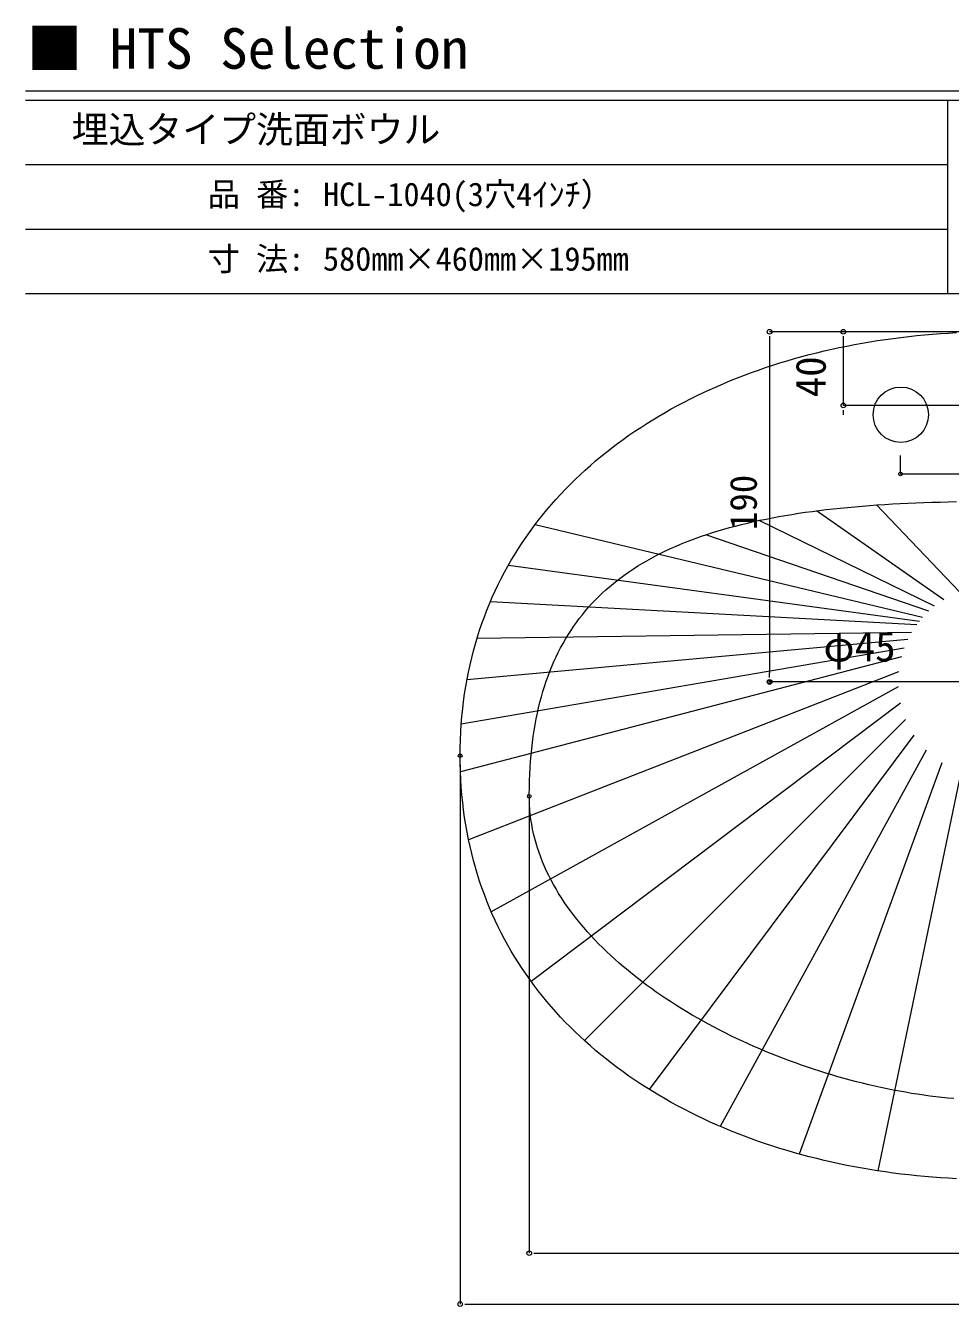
# Model space of a CAD drawing. Units: millimetres, scale not verified. Extents: x -1002 to 1010, y -687 to 676.
# Drawn here: x -1002 to -500, y -19 to 676 of the extents above; entities that cross this region are included whole.
import ezdxf
from ezdxf.enums import TextEntityAlignment as Align

# ---------------------------------------------------------------- set-up
doc = ezdxf.new("R2010")
doc.units = ezdxf.units.MM
doc.header["$LTSCALE"] = 5
doc.header["$PDMODE"] = 32
doc.header["$PDSIZE"] = 2
doc.layers.add('0-0', color=7, linetype='Continuous', lineweight=15)
doc.layers.add('F-0', color=7, linetype='Continuous', lineweight=15)
doc.styles.add('ＭＳ ゴシック', font='')
doc.styles.get('ＭＳ ゴシック').set_extended_font_data('MS Gothic')

# ---------------------------------------------------------------- blocks, each defined once
blk = doc.blocks.new('_DOT')
at = {"layer": '0-0'}
blk.add_line((-0.5, 0), (-1, 0), dxfattribs=at)
blk.add_circle((0, 0), 0.25, dxfattribs=at)
blk.add_circle((0, 0), 0.25, dxfattribs=at)
blk = doc.blocks.new('_DOT_19')
at = {"layer": '0-0'}
blk.add_line((-0.5, 0), (-1, 0), dxfattribs=at)
blk.add_circle((0, 0), 0.25, dxfattribs=at)
blk.add_circle((0, 0), 0.25, dxfattribs=at)

msp = doc.modelspace()

# ---------------------------------------------------------------- linework, layer by layer
at = {"layer": 'F-0'}
for p, q in [((1002.034, 640.036), (-1002.086, 640.036)), ((1002.034, 635.036), (-1002.086, 635.036)), ((-502.086, 635.036), (-502.086, 530.036)), ((-502.086, 600.036), (-1002.086, 600.036)), ((-502.086, 565.036), (-1002.086, 565.036)), ((1002.034, 530.036), (-1002.086, 530.036)), ((-481.387, 509.52), (-598.564, 509.52)), ((-598.564, 504.52), (-598.564, 324.52)), ((-558.564, 504.52), (-558.564, 469.52)), ((-481.387, 469.52), (-558.564, 469.52)), ((-527.544, 432.36), (-527.544, 442.364)), ((-527.544, 432.36), (-425.544, 432.36)), ((-481.387, 319.52), (-598.564, 319.52)), ((-766.387, 274.52), (-766.387, -17.975)), ((-728.887, 252.526), (-728.887, 9.622)), ((-723.887, 9.622), (-228.887, 9.622)), ((-761.387, -17.975), (-191.387, -17.975))]:
    msp.add_line(p, q, dxfattribs=at)
at = {"layer": 'F-0', "color": 8, "lineweight": 18}
for p, q in [((-504.041, 364.146), (-573.107, 412.369)), ((-495.545, 368.4), (-540.65, 415.53)), ((-515.532, 354.505), (-725.785, 404.778)), ((-509.053, 360.62), (-604.187, 407.151)), ((-512.164, 357.942), (-633.115, 399.376)), ((-740.213, 382.82), (-517.295, 352.426)), ((-518.772, 350.499), (-750.02, 362.967)), ((-523.589, 342.502), (-762.699, 320.693)), ((-521.561, 346.27), (-757.26, 343.044)), ((-525.559, 337.913), (-765.773, 296.633)), ((-527.083, 333.164), (-766.23, 270.825)), ((-528.59, 325.096), (-761.812, 233.829)), ((-528.823, 316.927), (-749.506, 194.867)), ((-527.603, 307.98), (-727.802, 156.971)), ((-524.762, 299.123), (-699.02, 124.997)), ((-520.238, 290.653), (-663.885, 98.49)), ((-513.705, 282.593), (-625.287, 78.377)), ((-505.18, 275.62), (-582.424, 63.401)), ((-494.906, 270.395), (-539.769, 54.303))]:
    msp.add_line(p, q, dxfattribs=at)
at = {"layer": 'F-0', "lineweight": 18}
for points in [[(-585.02, 494.912), (-581.035, 496.012), (-577.026, 497.082), (-572.993, 498.102), (-568.938, 499.082), (-564.86, 500.012), (-560.761, 500.902), (-556.641, 501.752), (-552.501, 502.552), (-548.341, 503.312), (-544.163, 504.032), (-539.966, 504.702), (-535.752, 505.332), (-531.521, 505.922), (-527.273, 506.462), (-523.011, 506.962), (-518.733, 507.412), (-514.441, 507.822), (-510.136, 508.192), (-505.818, 508.512), (-501.488, 508.782), (-497.146, 509.022)], [(-714.436, 418.532), (-711.916, 421.292), (-709.346, 424.002), (-706.726, 426.672), (-704.057, 429.302), (-701.34, 431.892), (-698.575, 434.442), (-695.764, 436.942), (-692.906, 439.412), (-690.002, 441.832), (-687.054, 444.212), (-684.061, 446.552), (-681.025, 448.852), (-677.946, 451.102), (-674.825, 453.312), (-671.662, 455.492), (-668.458, 457.622), (-665.214, 459.702), (-661.931, 461.752), (-658.608, 463.752), (-655.247, 465.722), (-651.849, 467.632), (-648.414, 469.512), (-644.943, 471.352), (-641.436, 473.142), (-637.894, 474.892), (-634.318, 476.602), (-630.708, 478.262), (-627.066, 479.882), (-623.391, 481.462), (-619.685, 483.002), (-615.948, 484.502), (-612.18, 485.952), (-608.384, 487.362), (-604.558, 488.722), (-600.704, 490.052), (-596.823, 491.332), (-592.914, 492.562), (-588.98, 493.762), (-585.02, 494.912)], [(-766.387, 279.522), (-766.349, 283.842), (-766.234, 288.122), (-766.043, 292.372), (-765.778, 296.572), (-765.438, 300.732), (-765.025, 304.862), (-764.539, 308.952), (-763.98, 312.992), (-763.35, 317.002), (-762.648, 320.972), (-761.877, 324.892), (-761.035, 328.782), (-760.125, 332.632), (-759.147, 336.442), (-758.1, 340.202), (-756.987, 343.932), (-755.808, 347.622), (-754.562, 351.272), (-753.252, 354.882), (-751.878, 358.442), (-750.44, 361.972), (-748.939, 365.462), (-747.376, 368.902), (-745.751, 372.312), (-744.065, 375.682), (-742.318, 379.002), (-740.513, 382.292), (-738.648, 385.532), (-736.725, 388.742), (-734.744, 391.902), (-732.707, 395.022), (-730.613, 398.102), (-728.463, 401.152), (-726.259, 404.152), (-724, 407.112), (-721.688, 410.022), (-719.323, 412.902), (-716.905, 415.742), (-714.436, 418.532)], [(-531.957, 416.082), (-527.749, 416.312), (-523.499, 416.522), (-519.207, 416.702), (-514.874, 416.872), (-510.5, 417.022), (-506.085, 417.142), (-501.628, 417.252), (-497.131, 417.342)], [(-662.674, 386.682), (-660.159, 388.032), (-657.599, 389.332), (-654.994, 390.612), (-652.344, 391.842), (-649.649, 393.052), (-646.909, 394.222), (-644.124, 395.352), (-641.295, 396.462), (-638.421, 397.522), (-635.503, 398.562), (-632.54, 399.572), (-629.533, 400.542), (-626.482, 401.482), (-623.387, 402.392), (-620.248, 403.272), (-617.065, 404.122), (-613.839, 404.932), (-610.568, 405.722), (-607.254, 406.482), (-603.896, 407.212), (-600.495, 407.912), (-597.051, 408.592), (-593.564, 409.232), (-590.033, 409.852), (-586.459, 410.442), (-582.842, 411.012), (-579.183, 411.542), (-575.48, 412.062), (-571.735, 412.542), (-567.948, 413.002), (-564.117, 413.442), (-560.245, 413.852), (-556.33, 414.242), (-552.373, 414.602), (-548.374, 414.942), (-544.332, 415.262), (-540.249, 415.562), (-536.124, 415.832), (-531.957, 416.082)], [(-724.523, 302.502), (-723.843, 305.532), (-723.114, 308.502), (-722.336, 311.432), (-721.509, 314.302), (-720.634, 317.132), (-719.711, 319.902), (-718.739, 322.632), (-717.719, 325.312), (-716.651, 327.952), (-715.534, 330.532), (-714.37, 333.072), (-713.158, 335.562), (-711.898, 338.012), (-710.591, 340.412), (-709.236, 342.772), (-707.833, 345.082), (-706.383, 347.342), (-704.885, 349.572), (-703.341, 351.752), (-701.749, 353.882), (-700.11, 355.972), (-698.425, 358.022), (-696.692, 360.032), (-694.913, 361.992), (-693.087, 363.922), (-691.214, 365.802), (-689.295, 367.642), (-687.33, 369.442), (-685.318, 371.202), (-683.26, 372.922), (-681.156, 374.602), (-679.006, 376.242), (-676.81, 377.852), (-674.568, 379.412), (-672.28, 380.942), (-669.947, 382.432), (-667.568, 383.892), (-665.144, 385.302), (-662.674, 386.682)], [(-704.896, 193.134), (-706.623, 195.438), (-708.294, 197.762), (-709.907, 200.102), (-711.462, 202.452), (-712.957, 204.832), (-714.392, 207.222), (-715.765, 209.632), (-717.076, 212.052), (-718.324, 214.492), (-719.507, 216.952), (-720.625, 219.422), (-721.676, 221.912), (-722.66, 224.412), (-723.576, 226.932), (-724.423, 229.462), (-725.199, 232.012), (-725.905, 234.572), (-726.537, 237.142), (-727.097, 239.732), (-727.583, 242.332), (-727.993, 244.952), (-728.328, 247.572), (-728.585, 250.212), (-728.764, 252.862), (-728.864, 255.522), (-728.885, 258.462), (-728.848, 262.172), (-728.76, 265.822), (-728.623, 269.422), (-728.436, 272.972), (-728.199, 276.462), (-727.912, 279.902), (-727.576, 283.292), (-727.19, 286.622), (-726.755, 289.902), (-726.271, 293.132), (-725.737, 296.302), (-725.155, 299.432), (-724.523, 302.502)], [(-744.065, 183.351), (-745.751, 186.717), (-747.376, 190.124), (-748.939, 193.571), (-750.44, 197.062), (-751.878, 200.582), (-753.252, 204.152), (-754.562, 207.762), (-755.808, 211.412), (-756.987, 215.102), (-758.1, 218.832), (-759.147, 222.592), (-760.125, 226.402), (-761.035, 230.252), (-761.877, 234.142), (-762.648, 238.072), (-763.35, 242.032), (-763.98, 246.042), (-764.539, 250.092), (-765.025, 254.172), (-765.438, 258.302), (-765.778, 262.462), (-766.043, 266.672), (-766.234, 270.912), (-766.349, 275.202), (-766.387, 279.522)], [(-603.866, 120.459), (-607.035, 121.835), (-610.185, 123.24), (-613.316, 124.674), (-616.427, 126.136), (-619.517, 127.627), (-622.584, 129.146), (-625.628, 130.692), (-628.648, 132.266), (-631.642, 133.867), (-634.61, 135.495), (-637.552, 137.15), (-640.465, 138.83), (-643.348, 140.537), (-646.202, 142.27), (-649.025, 144.028), (-651.815, 145.812), (-654.573, 147.62), (-657.296, 149.453), (-659.985, 151.31), (-662.638, 153.191), (-665.253, 155.096), (-667.831, 157.025), (-670.369, 158.977), (-672.868, 160.951), (-675.326, 162.949), (-677.742, 164.969), (-680.115, 167.01), (-682.445, 169.074), (-684.729, 171.159), (-686.968, 173.266), (-689.16, 175.393), (-691.304, 177.541), (-693.4, 179.71), (-695.446, 181.899), (-697.441, 184.107), (-699.385, 186.335), (-701.276, 188.583), (-703.113, 190.849), (-704.896, 193.134)], [(-637.894, 84.143), (-641.436, 85.893), (-644.943, 87.685), (-648.414, 89.519), (-651.849, 91.396), (-655.247, 93.315), (-658.608, 95.277), (-661.931, 97.28), (-665.214, 99.326), (-668.458, 101.414), (-671.662, 103.543), (-674.825, 105.715), (-677.946, 107.929), (-681.025, 110.184), (-684.061, 112.481), (-687.054, 114.82), (-690.002, 117.201), (-692.906, 119.624), (-695.764, 122.088), (-698.575, 124.593), (-701.34, 127.14), (-704.057, 129.729), (-706.726, 132.358), (-709.346, 135.03), (-711.916, 137.742), (-714.436, 140.496), (-716.905, 143.291), (-719.323, 146.127), (-721.688, 149.004), (-724, 151.923), (-726.259, 154.882), (-728.463, 157.882), (-730.613, 160.923), (-732.707, 164.005), (-734.744, 167.128), (-736.725, 170.291), (-738.648, 173.495), (-740.513, 176.74), (-742.318, 180.025), (-744.065, 183.351)], [(-498.621, 93.495), (-501.861, 93.79), (-505.114, 94.123), (-508.378, 94.495), (-511.654, 94.903), (-514.94, 95.349), (-518.235, 95.832), (-521.538, 96.352), (-524.848, 96.908), (-528.164, 97.5), (-531.485, 98.129), (-534.81, 98.792), (-538.139, 99.492), (-541.469, 100.226), (-544.801, 100.995), (-548.133, 101.798), (-551.465, 102.636), (-554.794, 103.507), (-558.121, 104.413), (-561.444, 105.351), (-564.763, 106.323), (-568.076, 107.327), (-571.382, 108.364), (-574.681, 109.433), (-577.971, 110.534), (-581.252, 111.667), (-584.522, 112.831), (-587.78, 114.026), (-591.026, 115.252), (-594.259, 116.509), (-597.477, 117.796), (-600.68, 119.112), (-603.866, 120.459)], [(-497.146, 50.022), (-501.488, 50.254), (-505.818, 50.532), (-510.136, 50.853), (-514.441, 51.218), (-518.733, 51.628), (-523.011, 52.081), (-527.273, 52.579), (-531.521, 53.12), (-535.752, 53.705), (-539.966, 54.334), (-544.163, 55.007), (-548.341, 55.723), (-552.501, 56.483), (-556.641, 57.287), (-560.761, 58.134), (-564.86, 59.025), (-568.938, 59.959), (-572.993, 60.936), (-577.026, 61.957), (-581.035, 63.021), (-585.02, 64.128), (-588.98, 65.279), (-592.914, 66.473), (-596.823, 67.709), (-600.704, 68.989), (-604.558, 70.312), (-608.384, 71.678), (-612.18, 73.086), (-615.948, 74.538), (-619.685, 76.032), (-623.391, 77.569), (-627.066, 79.148), (-630.708, 80.771), (-634.318, 82.435), (-637.894, 84.143)]]:
    msp.add_lwpolyline(points, dxfattribs=at)
at = {"layer": 'F-0'}
msp.add_circle((-527.387, 464.475), 15, dxfattribs=at)
for p in [(-527.544, 432.36), (-598.564, 319.52), (-766.387, 279.52), (-728.887, 257.526)]:
    msp.add_point(p, dxfattribs=at)

# ---------------------------------------------------------------- block references
at = {"layer": 'F-0', "xscale": 5, "yscale": 5}
for name, p, rotation in [('_DOT', (-598.564, 509.52), 90), ('_DOT_19', (-558.564, 509.52), 90), ('_DOT_19', (-558.564, 469.52), 90), ('_DOT', (-598.564, 319.52), 270), ('_DOT', (-728.887, 9.622), 180), ('_DOT', (-766.387, -17.975), 180)]:
    msp.add_blockref(name, p, dxfattribs=dict(at, rotation=rotation))

# ---------------------------------------------------------------- texts
at = {"layer": 'F-0', "style": 'ＭＳ ゴシック'}
for s, height, p in [('■ HTS Selection', 21.99, (-1001.367, 645.583)), ('埋込タイプ洗面ボウル', 14.66, (-977.086, 607.536)), ('品 番:', 12.83, (-903.336, 573.786)), ('HCL-1040(3穴4ｲﾝﾁ）', 12.83, (-840.774, 573.786)), ('寸 法:', 12.83, (-903.336, 538.786)), ('580mm×460mm×195mm', 12.83, (-840.774, 538.786)), ('φ45', 16.35, (-569.333, 325.712))]:
    msp.add_text(s, height=height, dxfattribs=at).set_placement(p, align=Align.BOTTOM_LEFT)
for s, height, p in [('40', 16.35, (-563.178, 473.926)), ('190', 14.66, (-601.064, 401.989))]:
    msp.add_text(s, height=height, rotation=90, dxfattribs=at).set_placement(p, align=Align.BOTTOM_LEFT)

doc.saveas('drawing.dxf')
